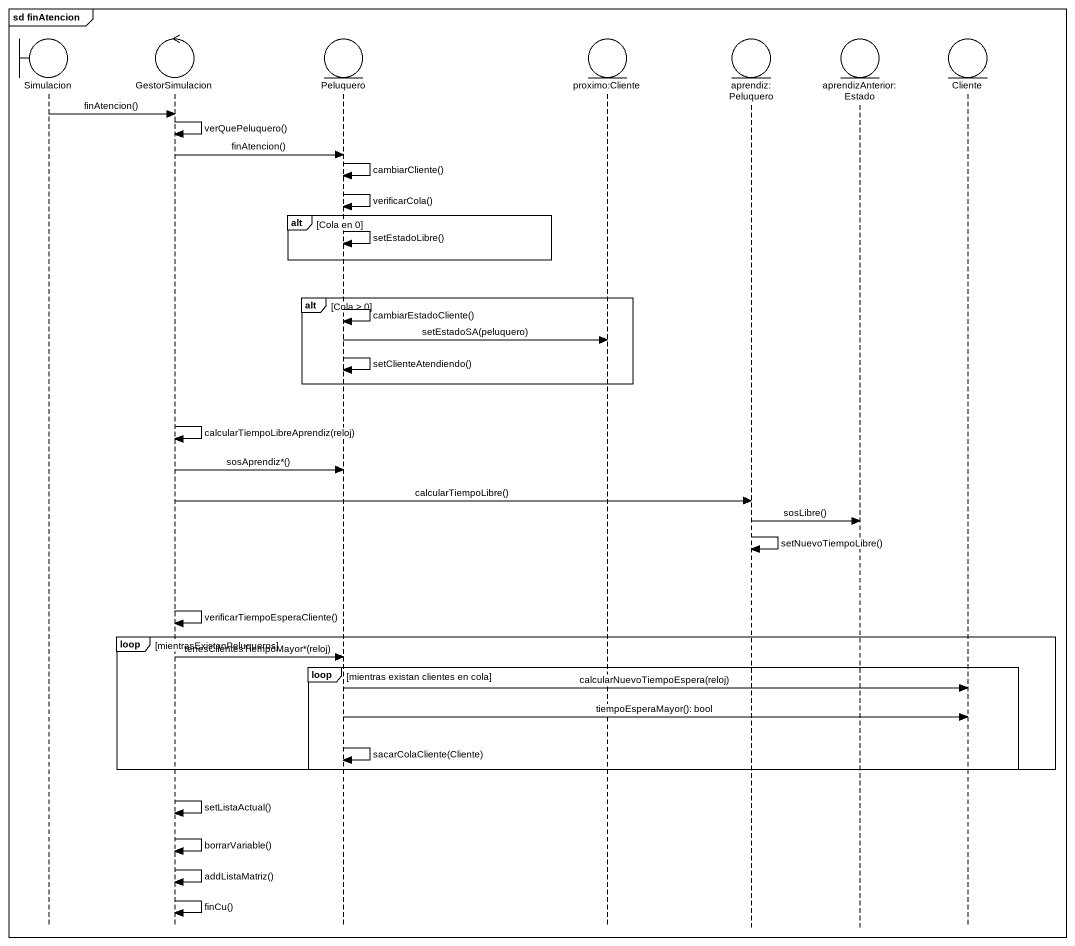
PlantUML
@startuml
mainframe sd finAtencion
hide footbox
boundary Simulacion
control GestorSimulacion
entity Peluquero
entity "proximo:Cliente" as proximo_Cliente
entity "aprendiz:Peluquero" as aprendiz_Peluquero
entity "aprendizAnterior:Estado" as aprendizAnterior_Estado
entity Cliente

Simulacion -> GestorSimulacion : finAtencion()
GestorSimulacion -> GestorSimulacion : verQuePeluquero()
GestorSimulacion -> Peluquero : finAtencion()
Peluquero -> Peluquero : cambiarCliente()
Peluquero -> Peluquero : verificarCola()
alt Cola en 0
  Peluquero -> Peluquero : setEstadoLibre()
end
alt Cola > 0
  Peluquero -> Peluquero : cambiarEstadoCliente()
  Peluquero -> proximo_Cliente : setEstadoSA(peluquero)
  Peluquero -> Peluquero : setClienteAtendiendo()
end
GestorSimulacion -> GestorSimulacion : calcularTiempoLibreAprendiz(reloj)
GestorSimulacion -> Peluquero : sosAprendiz*()
GestorSimulacion -> aprendiz_Peluquero : calcularTiempoLibre()
aprendiz_Peluquero -> aprendizAnterior_Estado : sosLibre()
aprendiz_Peluquero -> aprendiz_Peluquero : setNuevoTiempoLibre()
GestorSimulacion -> GestorSimulacion : verificarTiempoEsperaCliente()
loop mientrasExistanPeluqueros
  GestorSimulacion -> Peluquero : tenesClientesTiempoMayor*(reloj)
  loop mientras existan clientes en cola
    Peluquero -> Cliente : calcularNuevoTiempoEspera(reloj)
    Peluquero -> Cliente : tiempoEsperaMayor(): bool
    Peluquero -> Peluquero : sacarColaCliente(Cliente)
  end
end
GestorSimulacion -> GestorSimulacion : setListaActual()
GestorSimulacion -> GestorSimulacion : borrarVariable()
GestorSimulacion -> GestorSimulacion : addListaMatriz()
GestorSimulacion -> GestorSimulacion : finCu()
@enduml
